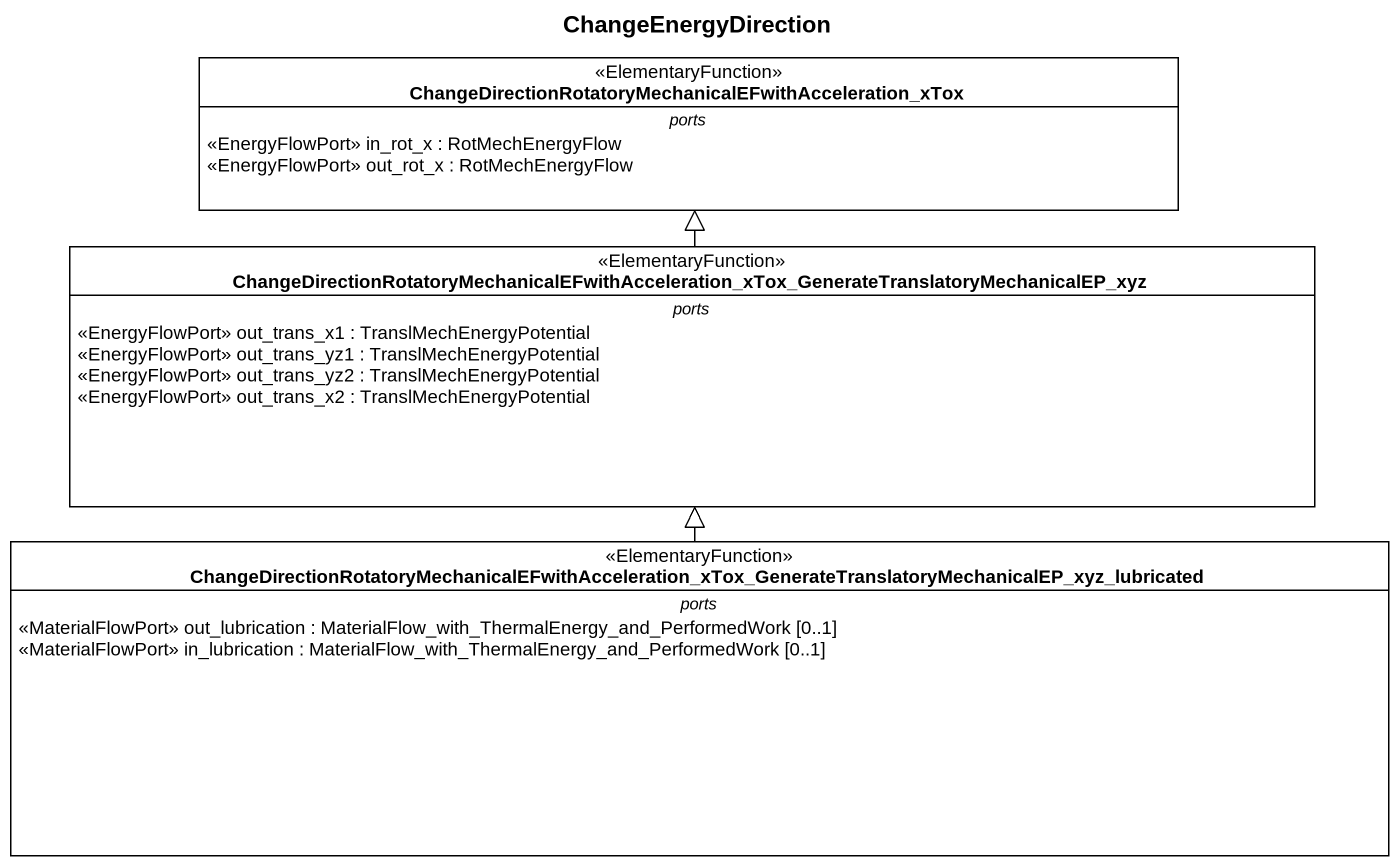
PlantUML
@startuml
title ChangeEnergyDirection
hide circle
hide empty members
class "ChangeDirectionRotatoryMechanicalEFwithAcceleration_xTox" as ChangeDirectionRotatoryMecha <<ElementaryFunction>> {
  -- ports --
  <<EnergyFlowPort>> in_rot_x : RotMechEnergyFlow
  <<EnergyFlowPort>> out_rot_x : RotMechEnergyFlow
}
class "ChangeDirectionRotatoryMechanicalEFwithAcceleration_xTox_GenerateTranslatoryMechanicalEP_xyz" as ChangeDirectionRotatoryMecha_2 <<ElementaryFunction>> {
  -- ports --
  <<EnergyFlowPort>> out_trans_x1 : TranslMechEnergyPotential
  <<EnergyFlowPort>> out_trans_yz1 : TranslMechEnergyPotential
  <<EnergyFlowPort>> out_trans_yz2 : TranslMechEnergyPotential
  <<EnergyFlowPort>> out_trans_x2 : TranslMechEnergyPotential
}
class "ChangeDirectionRotatoryMechanicalEFwithAcceleration_xTox_GenerateTranslatoryMechanicalEP_xyz_lubricated" as ChangeDirectionRotatoryMecha_3 <<ElementaryFunction>> {
  -- ports --
  <<MaterialFlowPort>> out_lubrication : MaterialFlow_with_ThermalEnergy_and_PerformedWork [0..1]
  <<MaterialFlowPort>> in_lubrication : MaterialFlow_with_ThermalEnergy_and_PerformedWork [0..1]
}
ChangeDirectionRotatoryMecha_2 -up-|> ChangeDirectionRotatoryMecha
ChangeDirectionRotatoryMecha_3 -up-|> ChangeDirectionRotatoryMecha_2
@enduml
